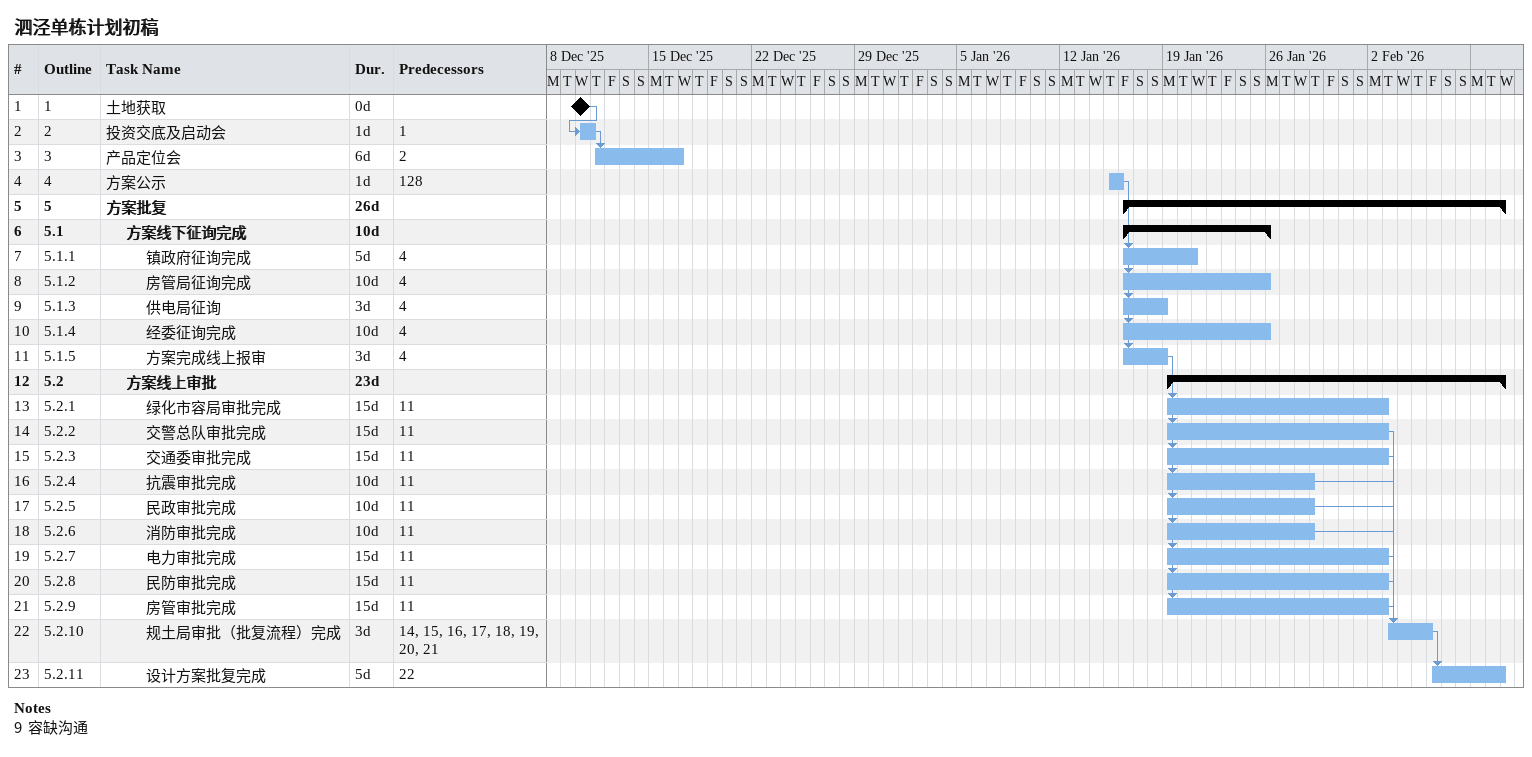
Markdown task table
泗泾单栋计划初稿

| ID | WBS | Task | Duration | Start | Finish | Predecessors |
|---|---|---|---|---|---|---|
| 1 | 1 | 土地获取 | 0d | 2025-12-10 | 2025-12-10 |  |
| 2 | 2 | 投资交底及启动会 | 1d | 2025-12-10 | 2025-12-11 | 1 |
| 3 | 3 | 产品定位会 | 6d | 2025-12-11 | 2025-12-17 | 2 |
| 4 | 4 | 方案公示 | 1d | 2026-01-15 | 2026-01-16 | 128 |
| 5 | 5 | **方案批复** | 26d | 2026-01-16 | 2026-02-11 |  |
| 6 | 5.1 | **方案线下征询完成** | 10d | 2026-01-16 | 2026-01-26 |  |
| 7 | 5.1.1 | 镇政府征询完成 | 5d | 2026-01-16 | 2026-01-21 | 4 |
| 8 | 5.1.2 | 房管局征询完成 | 10d | 2026-01-16 | 2026-01-26 | 4 |
| 9 | 5.1.3 | 供电局征询 | 3d | 2026-01-16 | 2026-01-19 | 4 |
| 10 | 5.1.4 | 经委征询完成 | 10d | 2026-01-16 | 2026-01-26 | 4 |
| 11 | 5.1.5 | 方案完成线上报审 | 3d | 2026-01-16 | 2026-01-19 | 4 |
| 12 | 5.2 | **方案线上审批** | 23d | 2026-01-19 | 2026-02-11 |  |
| 13 | 5.2.1 | 绿化市容局审批完成 | 15d | 2026-01-19 | 2026-02-03 | 11 |
| 14 | 5.2.2 | 交警总队审批完成 | 15d | 2026-01-19 | 2026-02-03 | 11 |
| 15 | 5.2.3 | 交通委审批完成 | 15d | 2026-01-19 | 2026-02-03 | 11 |
| 16 | 5.2.4 | 抗震审批完成 | 10d | 2026-01-19 | 2026-01-29 | 11 |
| 17 | 5.2.5 | 民政审批完成 | 10d | 2026-01-19 | 2026-01-29 | 11 |
| 18 | 5.2.6 | 消防审批完成 | 10d | 2026-01-19 | 2026-01-29 | 11 |
| 19 | 5.2.7 | 电力审批完成 | 15d | 2026-01-19 | 2026-02-03 | 11 |
| 20 | 5.2.8 | 民防审批完成 | 15d | 2026-01-19 | 2026-02-03 | 11 |
| 21 | 5.2.9 | 房管审批完成 | 15d | 2026-01-19 | 2026-02-03 | 11 |
| 22 | 5.2.10 | 规土局审批（批复流程）完成 | 3d | 2026-02-03 | 2026-02-06 | 14, 15, 16, 17, 18, 19, 20, 21 |
| 23 | 5.2.11 | 设计方案批复完成 | 5d | 2026-02-06 | 2026-02-11 | 22 |

Notes
- 9: 容缺沟通
